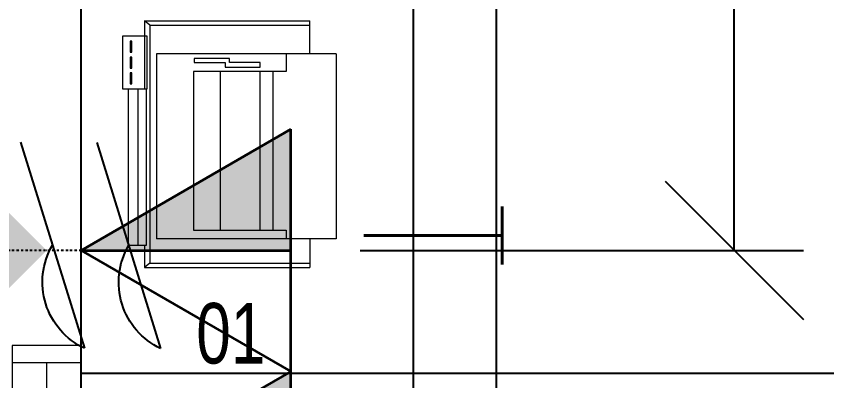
# Model space of a CAD drawing. Extents: x -560814 to 57327, y -29287 to 19916.
# Drawn here: x 25122 to 26293, y 3229 to 3756 of the extents above; entities that cross this region are included whole.
import ezdxf

# ---------------------------------------------------------------- set-up
doc = ezdxf.new("R2010")
doc.units = 0
doc.header["$LTSCALE"] = 0.25
doc.linetypes.add('DASHDOT', pattern=[25.4, 12.7, -6.35, 0, -6.35])
for name, color, linetype in [('0 @ 50', 7, 'Continuous'), ('01-First Floor$0$FALSE CEILING', 251, 'Continuous'), ('T-WIRE', 140, 'Continuous')]:
    doc.layers.add(name, color=color, linetype=linetype)
for name, color, linetype, lineweight in [('01-First Floor$0$72_EGR_EQP_TAG', 142, 'Continuous', 5), ('01-First Floor$0$Aluminum', 251, 'Continuous', 5), ('01-First Floor$0$LOADING', 253, 'Continuous', 5), ('01-First Floor$0$Walls', 251, 'Continuous', 5), ('E-LITE-CLNG-CNDT', 6, 'DASHDOT', 35), ('T-DATA-CLNG-COND', 51, 'DASHDOT', 25), ('T-DATA-CLNG-COND @ 100', 51, 'DASHDOT', 25), ('T-DATA-DEVC-TYPE', 2, 'Continuous', 25), ('T-DATA-DIM', 251, 'DASHDOT', 25), ('T-DATA-WALL @ 100', 33, 'Continuous', 35)]:
    doc.layers.add(name, color=color, linetype=linetype, lineweight=lineweight)
doc.styles.add('01-First Floor$0$X3G_ENTITY_257CFD', font='swisscl.ttf', dxfattribs={"height": 200})
doc.styles.add('DC_SIMPLEX', font='SIMPLEX.shx', dxfattribs={"width": 0.7})
doc.dimstyles.new('DevCad-MM', dxfattribs={"dimscale": 0.01, "dimtxt": 2, "dimasz": 2, "dimexe": 1, "dimexo": 1, "dimgap": 0.6, "dimtad": 1, "dimdec": 0, "dimrnd": 10, "dimzin": 1, "dimdsep": 46, "dimtxsty": 'DC_SIMPLEX', "dimblk1": 'OBLIQUE', "dimblk2": 'OBLIQUE', "dimsah": 1, "dimcen": 3, "dimclrd": 256, "dimclre": 256, "dimclrt": 45, "dimadec": 0, "dimazin": 0, "dimtfac": 1, "dimtdec": 0, "dimtix": 1, "dimtmove": 2, "dimatfit": 2, "dimldrblk": 'OBLIQUE', "dimfxl": 1, "dimtolj": 1, "dimtzin": 0, "dimarcsym": 0})

# ---------------------------------------------------------------- blocks, each defined once
blk = doc.blocks.new('*U63')
blk.add_hatch(color=254).paths.add_polyline_path([(1.75, 3.031), (0, 3.031), (0, 0)])
blk.add_line((0, 0), (0, 3.031))
blk.add_lwpolyline([(1.75, 3.031), (0, 0), (-1.75, 3.031)], close=True)
at = {"layer": 'T-DATA-DEVC-TYPE', "style": 'DC_SIMPLEX', "width": 0.7, "flags": 8}
blk.add_attdef('DC_TYPE', (2.682, 5.634), '', height=2, rotation=360, dxfattribs=at)
blk = doc.blocks.new('*U62')
blk.add_hatch(color=254).paths.add_polyline_path([(1.75, 3.031), (0, 3.031), (0, 0)])
blk.add_line((0, 0), (0, 3.031))
blk.add_lwpolyline([(1.75, 3.031), (0, 0), (-1.75, 3.031)], close=True)
at = {"layer": 'T-DATA-DEVC-TYPE', "style": 'DC_SIMPLEX', "width": 0.7, "flags": 8}
blk.add_attdef('DC_TYPE', (2.682, 5.634), '', height=2, rotation=360, dxfattribs=at)
blk = doc.blocks.new('01-First Floor$0$ITPPLT2C-P')
at = {"color": 0}
for p, q in [((0.0229, 0.0318), (0.2618, 0.0318)), ((0.0304, 0.0256), (0.0229, 0.0318)), ((0.0229, 0), (0.0229, 0.0318)), ((0.0304, -0.3182), (0.0304, 0.0256)), ((0.0304, 0.0256), (0.2618, 0.0256)), ((0.2618, -0.0096), (0.2618, 0.0318)), ((0, 0), (0, -0.2262)), ((0.0252, 0), (0, 0)), ((0.0139, 0), (0.0139, -0.2262)), ((0.0252, 0), (0.0139, 0)), ((0.0252, -0.2262), (0.0252, 0)), ((0.0401, -0.2769), (0.0401, -0.0096)), ((0.3, -0.0096), (0.0401, -0.0096)), ((0.2274, -0.0222), (0.2274, -0.0096)), ((0.3, -0.2769), (0.3, -0.0096)), ((0.0939, -0.2515), (0.0939, -0.0222)), ((0.0939, -0.0222), (0.2274, -0.0222)), ((0.1321, -0.2515), (0.1321, -0.0222)), ((0.1894, -0.2515), (0.1894, -0.0222)), ((0.2082, -0.2515), (0.2082, -0.0222)), ((-0.0091, -0.2262), (0.0267, -0.2262)), ((-0.0091, -0.3023), (-0.0091, -0.2262)), ((-0.0087, -0.2262), (0.0236, -0.2262)), ((-0.0087, -0.3023), (-0.0087, -0.2262)), ((0, -0.2262), (0.0252, -0.2262)), ((0.0023, -0.2495), (0.0023, -0.2334)), ((0.0023, -0.2334), (0.0045, -0.2334)), ((0.0045, -0.2334), (0.0045, -0.2495)), ((0.0139, -0.2262), (0.0252, -0.2262)), ((0.0236, -0.2262), (0.0236, -0.3023)), ((0.0267, -0.2262), (0.0267, -0.3023)), ((0.0045, -0.2495), (0.0023, -0.2495)), ((0.0023, -0.2721), (0.0023, -0.2562)), ((0.0023, -0.2562), (0.0045, -0.2562)), ((0.0045, -0.2562), (0.0045, -0.2721)), ((0.2274, -0.2515), (0.0939, -0.2515)), ((0.1395, -0.2575), (0.19, -0.2575)), ((0.1395, -0.2641), (0.1395, -0.2575)), ((0.19, -0.2575), (0.19, -0.2641)), ((0.2274, -0.2769), (0.2274, -0.2515)), ((0.0947, -0.2701), (0.0947, -0.2641)), ((0.0947, -0.2641), (0.1395, -0.2641)), ((0.19, -0.2641), (0.1457, -0.2641)), ((0.1457, -0.2641), (0.1457, -0.2701)), ((0.0045, -0.2721), (0.0023, -0.2721)), ((0.0023, -0.295), (0.0023, -0.2793)), ((0.0023, -0.2793), (0.0045, -0.2793)), ((0.0045, -0.2793), (0.0045, -0.295)), ((0.3, -0.2769), (0.0401, -0.2769)), ((0.1457, -0.2701), (0.0947, -0.2701)), ((0.2618, -0.2769), (0.2618, -0.3246)), ((0.0267, -0.3023), (-0.0091, -0.3023)), ((0.0236, -0.3023), (-0.0087, -0.3023)), ((0.0045, -0.295), (0.0023, -0.295)), ((0.0229, -0.3246), (0.0229, -0.3023)), ((0.0304, -0.3182), (0.0229, -0.3246)), ((0.0229, -0.3246), (0.2618, -0.3246)), ((0.0304, -0.3182), (0.2618, -0.3182))]:
    blk.add_line(p, q, dxfattribs=at)
blk = doc.blocks.new('01-First Floor$0$A$C37be4daf')
at = {"layer": '01-First Floor$0$Aluminum'}
for p, q in [((1416, 598.2), (216, 598.2)), ((241, 498.2), (241, 598.2)), ((291, 548.2), (291, 598.2)), ((1341, 548.2), (1341, 598.2)), ((1391, 498.2), (1391, 598.2)), ((291, 573.2), (1341, 573.2)), ((1391, 548.2), (241, 548.2)), ((1416, 498.2), (216, 498.2))]:
    blk.add_line(p, q, dxfattribs=at)
at = {"layer": '01-First Floor$0$Walls'}
for p, q in [((216, 498.2), (216, 598.2)), ((1416, 498.2), (1416, 598.2))]:
    blk.add_line(p, q, dxfattribs=at)
blk = doc.blocks.new('01-First Floor')
at = {"layer": '01-First Floor$0$FALSE CEILING', "linetype": 'Continuous'}
for p, q in [((25815.6, 1440), (25815.6, 5010)), ((25215.6, 3240), (29215.6, 3240))]:
    blk.add_line(p, q, dxfattribs=at)
at = {"layer": '01-First Floor$0$FALSE CEILING'}
blk.add_line((25695.6, 1919.5, -0.1), (25695.6, 3820.4, -0.1), dxfattribs=at)
blk.add_lwpolyline([(29215.6, 1440), (25215.6, 1440), (25215.6, 5010), (29215.6, 5010)], close=True, dxfattribs=at)
at = {"layer": '01-First Floor$0$LOADING'}
blk.add_line((25695.6, 1919.5, -0.1), (25695.6, 3820.4, -0.1), dxfattribs=at)
at = {"layer": '01-First Floor$0$Walls'}
blk.add_line((25215.6, 1440), (25215.6, 3930), dxfattribs=at)
at = {"rotation": 90}
blk.add_blockref('01-First Floor$0$A$C37be4daf', (25713.8, 1864), dxfattribs=at)
at = {"layer": '01-First Floor$0$LOADING', "extrusion": (-7.77425e-06, -2.55393e-17, -1), "xscale": 1000, "yscale": 1000, "zscale": 1000, "rotation": 180}
blk.add_blockref('01-First Floor$0$ITPPLT2C-P', (-25284.1, 3424.5, -0.1), dxfattribs=at)
at = {"layer": '01-First Floor$0$72_EGR_EQP_TAG', "insert": (25431.7, 3341.4, -0.1), "char_height": 87.47, "attachment_point": 2, "style": '01-First Floor$0$X3G_ENTITY_257CFD'}
blk.add_mtext('01', dxfattribs=at)
blk = doc.blocks.new('*U106')
blk.add_hatch(color=256).paths.add_polyline_path([(-1, 0), (0, -1), (1, 0)])
blk = doc.blocks.new('W-TEL')
blk.add_line((-66, -212.7), (66, 212.7))
blk.add_arc((130.7, 76), 151.2, 115.3301, 210.179)
blk = doc.blocks.new('*U118')
at = {"layer": 'T-WIRE', "xscale": -0.006999999999825377, "yscale": 0.006999999999970897, "zscale": 0.006999999999999999}
for p in [(0, 0), (1.102, -0.003)]:
    blk.add_blockref('W-TEL', p, dxfattribs=at)
blk = doc.blocks.new('_OBLIQUE')
at = {"color": 0, "linetype": 'ByBlock'}
blk.add_line((-0.5, -0.5), (0.5, 0.5), dxfattribs=at)
blk = doc.blocks.new('*D427')
at = {"layer": 'Defpoints', "color": 0, "linetype": 'Continuous', "transparency": 16777216}
for p in [(25518.7, 5010), (26159.2, 5010), (25518.7, 3417.4)]:
    blk.add_point(p, dxfattribs=at)
at = {"layer": 'T-DATA-DIM', "linetype": 'Continuous', "lineweight": -2, "transparency": 16777216}
for p, q in [((25618.7, 5010), (26259.2, 5010)), ((26159.2, 3417.4), (26159.2, 5010)), ((25618.7, 3417.4), (26259.2, 3417.4))]:
    blk.add_line(p, q, dxfattribs=at)
at = {"layer": 'T-DATA-DIM', "linetype": 'Continuous', "lineweight": -2, "transparency": 16777216, "xscale": 200, "yscale": 200, "zscale": 200}
for p, rotation in [((26159.2, 5010), 90), ((26159.2, 3417.4), 270)]:
    blk.add_blockref('_OBLIQUE', p, dxfattribs=dict(at, rotation=rotation))
at = {"layer": 'T-DATA-DIM', "color": 45, "linetype": 'Continuous', "transparency": 16777216, "insert": (25999.2, 4213.7), "char_height": 200, "attachment_point": 5, "rotation": 90, "style": 'DC_SIMPLEX'}
blk.add_mtext('\\A1;1590', dxfattribs=at)

msp = doc.modelspace()

# ---------------------------------------------------------------- linework, layer by layer
at = {"layer": 'T-DATA-CLNG-COND'}
msp.add_lwpolyline([(25215.6, 3417.4), (25065.6, 3417.4)], dxfattribs=at)

# ---------------------------------------------------------------- block references
at = {"layer": '0 @ 50', "xscale": 100, "yscale": 100, "zscale": 100, "rotation": 180}
msp.add_blockref('*U118', (25284.1, 3424.5, -0.1), dxfattribs=at)
at = {"layer": 'E-LITE-CLNG-CNDT'}
msp.add_blockref('01-First Floor', (0, 0), dxfattribs=at)
at = {"layer": 'T-DATA-CLNG-COND @ 100', "xscale": -100, "yscale": 100, "zscale": 100, "rotation": 90.00000000001782}
msp.add_blockref('*U106', (25065.6, 3417.4), dxfattribs=at)
at = {"layer": 'T-DATA-WALL @ 100'}
ref = msp.add_blockref('*U62', (25215.6, 3417.4), dxfattribs=dict(at, xscale=-100, yscale=100, zscale=100, rotation=270))
ref.add_attrib('DC_TYPE', 'T', (25624, 3486.9), dxfattribs={"layer": 'T-DATA-DEVC-TYPE', "height": 200, "rotation": 270, "style": 'DC_SIMPLEX', "width": 0.7, "flags": 8})
ref = msp.add_blockref('*U63', (25215.6, 3067.4), dxfattribs=dict(at, xscale=-100, yscale=100, zscale=100, rotation=270))
ref.add_attrib('DC_TYPE', 'D', (25583.4, 2966.2, 0), dxfattribs={"layer": 'T-DATA-DEVC-TYPE', "height": 200, "rotation": 270, "style": 'DC_SIMPLEX', "width": 0.7, "flags": 8})

# ---------------------------------------------------------------- dimensions: what is measured, and where the dimension line sits
at = {"layer": 'T-DATA-DIM', "linetype": 'Continuous'}
dim = msp.add_linear_dim(base=(26159.2, 5010), p1=(25518.7, 3417.4), p2=(25518.7, 5010), angle=90, dimstyle='DevCad-MM', dxfattribs=at)
dim.commit()
dim.dimension.update_dxf_attribs({"geometry": '*D427', "text_midpoint": (25999.2, 4213.7)})

doc.saveas('drawing.dxf')
